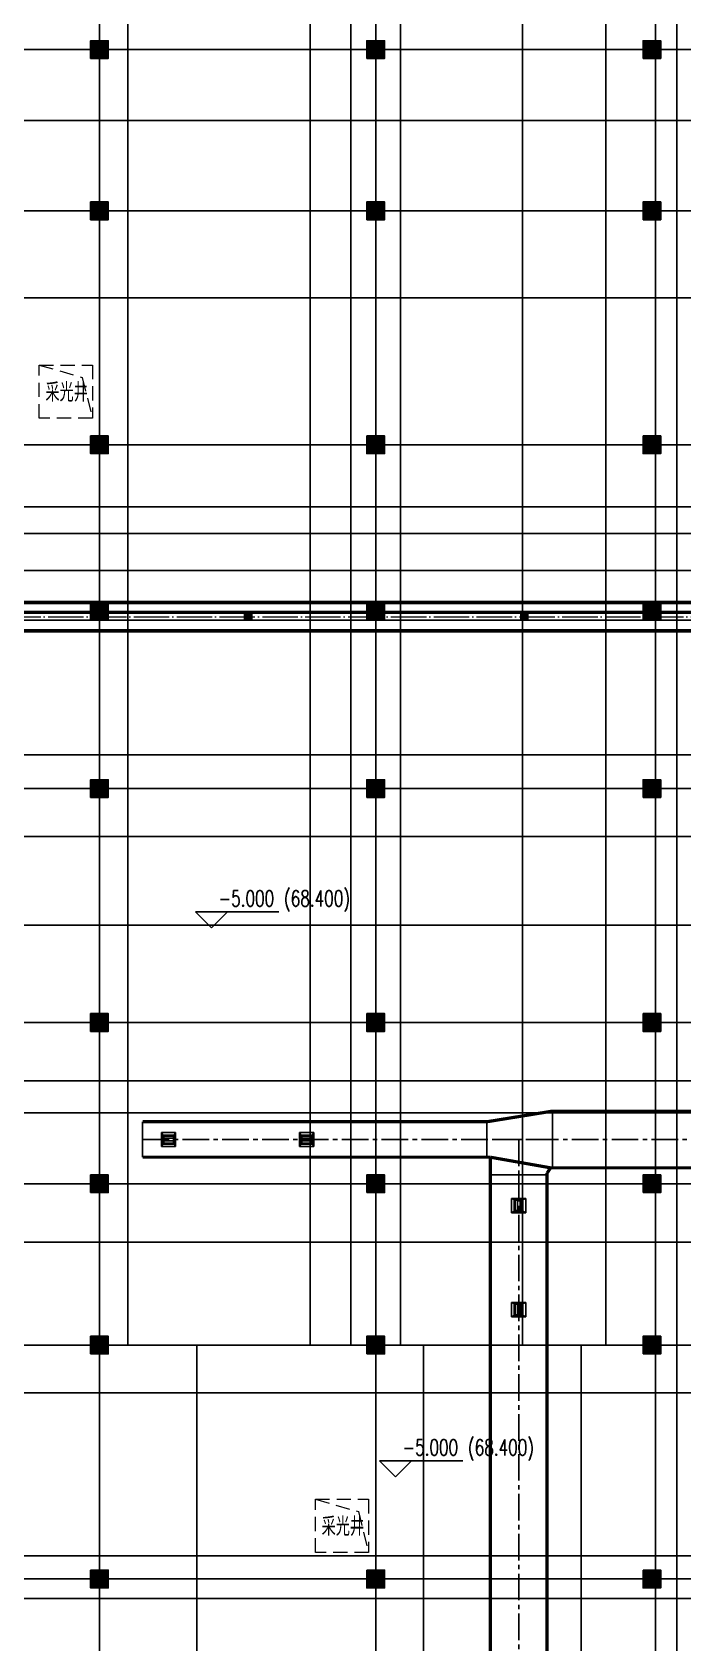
# Model space of a CAD drawing. Extents: x 369444 to 684549, y -549309 to 575337.
# Drawn here: x 456974 to 475348, y 253407 to 298847 of the extents above; entities that cross this region are included whole.
import ezdxf

# ---------------------------------------------------------------- set-up
doc = ezdxf.new("R2010")
doc.units = 0
doc.header["$LTSCALE"] = 1000
doc.header["$MEASUREMENT"] = 0
for name, pattern in [('_DASH', [0.6, 0.4, -0.2]), ('CENTER2', [1.125, 0.75, -0.125, 0.125, -0.125]), ('DASH', [0.35, 0.25, -0.1]), ('DOTE', [2.42, 2, -0.2, 0.02, -0.2])]:
    doc.linetypes.add(name, pattern=pattern)
doc.layers.add('0-地库顶板开洞', color=211, linetype='Continuous', lineweight=0)
doc.layers.add('DOTE2', color=122, linetype='DOTE', lineweight=9)
for name, color, linetype in [('COLUMN', 9, 'Continuous'), ('DOTE', 1, 'Continuous'), ('DUCT-排烟中心线', 5, 'CENTER2'), ('DUCT-排烟法兰', 4, 'Continuous'), ('DUCT-排烟管', 2, 'Continuous'), ('DUCT-排烟管端线', 4, 'Continuous'), ('WALL', 9, 'Continuous'), ('景观场地标高', 4, 'Continuous'), ('构造柱', 6, 'Continuous'), ('防火分区线', 7, 'Continuous'), ('风管标注', 3, 'Continuous')]:
    doc.layers.add(name, color=color, linetype=linetype)
doc.styles.add('_TCH_DIM', font='SIMPLEX', dxfattribs={"bigfont": 'GBCBIG'})
doc.styles.add('HNSJY', font='hnsjy-07.shx', dxfattribs={"width": 0.8, "bigfont": 'hnsjy-hz.shx'})

# ---------------------------------------------------------------- blocks, each defined once
blk = doc.blocks.new('A$C47E9097D')
at = {"layer": '构造柱'}
for points in [[(82650, -188050), (82450, -188050), (82450, -188250), (82650, -188250)], [(90450, -188050), (90250, -188050), (90250, -188250), (90450, -188250)]]:
    blk.add_hatch(color=256, dxfattribs=at).paths.add_polyline_path(points)
for points in [[(82450, -188050), (82650, -188050), (82650, -188250), (82450, -188250)], [(90250, -188050), (90450, -188050), (90450, -188250), (90250, -188250)]]:
    blk.add_lwpolyline(points, close=True, dxfattribs=at)
blk = doc.blocks.new('column500')
h = blk.add_hatch(color=0)
h.dxf.hatch_style = 1
h.paths.add_polyline_path([(-216381, -381440), (-215881, -381440), (-215881, -380940), (-216381, -380940)])
at = {"color": 0}
blk.add_lwpolyline([(-216381, -381440), (-215881, -381440), (-215881, -380940), (-216381, -380940)], close=True, dxfattribs=at)
blk = doc.blocks.new('车库采光井开洞')
at = {"layer": '0-地库顶板开洞', "linetype": '_DASH'}
blk.add_lwpolyline([(38496570620.999992, 3907825764), (38496570620.999992, 3907827264.000001), (38496572120.999992, 3907827263.999998), (38496572120.999992, 3907825763.999999)], close=True, dxfattribs=at)
blk.add_lwpolyline([(38496570620.999992, 3907827264.000001), (38496571833.459846, 3907826915.785513), (38496572120.999992, 3907825763.999999)], dxfattribs=at)
at = {"layer": '0-地库顶板开洞', "linetype": '_DASH', "style": 'HNSJY', "width": 0.8}
blk.add_text('采光井', height=525, dxfattribs=at).set_placement((38496570794.87101, 3907826233.4361))
blk = doc.blocks.new('车库采光井aaa')
at = {"layer": '0-地库顶板开洞', "lineweight": -2}
for p in [(-5764607, -2443334), (-5756807, -2475334)]:
    blk.add_blockref('车库采光井开洞', p, dxfattribs=at)
blk = doc.blocks.new('N-风管')
at = {"color": 0}
for p, q in [((38489296579.968597, 3905362280.368526, 2600), (38489296627.968597, 3905362191.479637, 2600)), ((38489296979.968597, 3905362280.368526, 2600), (38489296579.968597, 3905362280.368526, 2600)), ((38489296579.968597, 3905362280.368526, 2600), (38489296579.968597, 3905361880.368526, 2600)), ((38489296939.968597, 3905362191.479637, 2600), (38489296979.968597, 3905362280.368526, 2600)), ((38489296979.968597, 3905361880.368526, 2600), (38489296979.968597, 3905362280.368526, 2600)), ((38489300479.968597, 3905362280.368526, 2600), (38489300527.968597, 3905362191.479637, 2600)), ((38489300879.968597, 3905362280.368526, 2600), (38489300479.968597, 3905362280.368526, 2600)), ((38489300479.968597, 3905362280.368526, 2600), (38489300479.968597, 3905361880.368526, 2600)), ((38489300839.968597, 3905362191.479637, 2600), (38489300879.968597, 3905362280.368526, 2600)), ((38489300879.968597, 3905361880.368526, 2600), (38489300879.968597, 3905362280.368526, 2600)), ((38489296579.968597, 3905361880.368526, 2600), (38489296627.968597, 3905361969.257414, 2600)), ((38489296939.968597, 3905362117.405562, 2600), (38489296627.968597, 3905362117.405562, 2600)), ((38489296939.968597, 3905362043.331489, 2600), (38489296627.968597, 3905362043.331489, 2600)), ((38489296979.968597, 3905361880.368526, 2600), (38489296939.968597, 3905361969.257414, 2600)), ((38489300479.968597, 3905361880.368526, 2600), (38489300527.968597, 3905361969.257414, 2600)), ((38489300839.968597, 3905362117.405562, 2600), (38489300527.968597, 3905362117.405562, 2600)), ((38489300839.968597, 3905362043.331489, 2600), (38489300527.968597, 3905362043.331489, 2600)), ((38489300879.968597, 3905361880.368526, 2600), (38489300839.968597, 3905361969.257414, 2600)), ((38489306559.016144, 3905360375.278868, 2600), (38489306470.127258, 3905360415.278868, 2600)), ((38489306470.127258, 3905360415.278868, 2600), (38489306470.127258, 3905360015.278868, 2600)), ((38489306870.127258, 3905360415.278868, 2600), (38489306470.127258, 3905360415.278868, 2600)), ((38489306633.090218, 3905360375.278868, 2600), (38489306633.090218, 3905360063.278868, 2600)), ((38489306707.164299, 3905360375.278868, 2600), (38489306707.164299, 3905360063.278868, 2600)), ((38489306870.127258, 3905360415.278868, 2600), (38489306781.238373, 3905360375.278868, 2600)), ((38489306470.127258, 3905360015.278868, 2600), (38489306559.016144, 3905360063.278868, 2600)), ((38489306470.127258, 3905360015.278868, 2600), (38489306870.127258, 3905360015.278868, 2600)), ((38489306870.127258, 3905360015.278868, 2600), (38489306781.238373, 3905360063.278868, 2600)), ((38489306559.016144, 3905357439.894861, 2600), (38489306470.127258, 3905357479.894861, 2600)), ((38489306470.127258, 3905357479.894861, 2600), (38489306470.127258, 3905357079.894861, 2600)), ((38489306870.127258, 3905357479.894861, 2600), (38489306470.127258, 3905357479.894861, 2600)), ((38489306633.090218, 3905357439.894861, 2600), (38489306633.090218, 3905357127.894861, 2600)), ((38489306707.164299, 3905357439.894861, 2600), (38489306707.164299, 3905357127.894861, 2600)), ((38489306870.127258, 3905357479.894861, 2600), (38489306781.238373, 3905357439.894861, 2600)), ((38489306470.127258, 3905357079.894861, 2600), (38489306559.016144, 3905357127.894861, 2600)), ((38489306470.127258, 3905357079.894861, 2600), (38489306870.127258, 3905357079.894861, 2600)), ((38489306870.127258, 3905357079.894861, 2600), (38489306781.238373, 3905357127.894861, 2600))]:
    blk.add_line(p, q, dxfattribs=at)
at = {"color": 0, "lineweight": 40}
for p, q in [((38489296627.968597, 3905362191.479637, 2600), (38489296627.968597, 3905361969.257414, 2600)), ((38489296627.968597, 3905362191.479637, 2600), (38489296939.968597, 3905362191.479637, 2600)), ((38489296939.968597, 3905361969.257414, 2600), (38489296939.968597, 3905362191.479637, 2600)), ((38489300527.968597, 3905362191.479637, 2600), (38489300527.968597, 3905361969.257414, 2600)), ((38489300527.968597, 3905362191.479637, 2600), (38489300839.968597, 3905362191.479637, 2600)), ((38489300839.968597, 3905361969.257414, 2600), (38489300839.968597, 3905362191.479637, 2600)), ((38489296627.968597, 3905361969.257414, 2600), (38489296939.968597, 3905361969.257414, 2600)), ((38489300527.968597, 3905361969.257414, 2600), (38489300839.968597, 3905361969.257414, 2600)), ((38489306781.238373, 3905360375.278868, 2600), (38489306559.016144, 3905360375.278868, 2600)), ((38489306559.016144, 3905360063.278868, 2600), (38489306559.016144, 3905360375.278868, 2600)), ((38489306781.238373, 3905360063.278868, 2600), (38489306781.238373, 3905360375.278868, 2600)), ((38489306559.016144, 3905360063.278868, 2600), (38489306781.238373, 3905360063.278868, 2600)), ((38489306781.238373, 3905357439.894861, 2600), (38489306559.016144, 3905357439.894861, 2600)), ((38489306559.016144, 3905357127.894861, 2600), (38489306559.016144, 3905357439.894861, 2600)), ((38489306781.238373, 3905357127.894861, 2600), (38489306781.238373, 3905357439.894861, 2600)), ((38489306559.016144, 3905357127.894861, 2600), (38489306781.238373, 3905357127.894861, 2600))]:
    blk.add_line(p, q, dxfattribs=at)
at = {"color": 0, "linetype": 'Continuous'}
for p, q in [((38489296979.968597, 3905361880.368526, 2600), (38489296579.968597, 3905361880.368526, 2600)), ((38489300879.968597, 3905361880.368526, 2600), (38489300479.968597, 3905361880.368526, 2600)), ((38489306870.127258, 3905360415.278868, 2600), (38489306870.127258, 3905360015.278868, 2600)), ((38489306870.127258, 3905357479.894861, 2600), (38489306870.127258, 3905357079.894861, 2600))]:
    blk.add_line(p, q, dxfattribs=at)
at = {"layer": 'DUCT-排烟中心线', "color": 0}
for p, q in [((38489296049.028107, 3905362080.368526), (38489305769.927116, 3905362080.368509)), ((38489306670.12709, 3905362080.368507), (38489305770.127121, 3905362080.368509)), ((38489307620.127121, 3905362080.368516), (38489306670.12709, 3905362080.368507)), ((38489306670.12709, 3905362080.368507), (38489306670.127167, 3905361080.368509)), ((38489322420.468071, 3905362080.368633), (38489307620.327118, 3905362080.368516)), ((38489306670.126907, 3905361080.268509), (38489306670.127258, 3905343713.471271))]:
    blk.add_line(p, q, dxfattribs=at)
at = {"layer": 'DUCT-排烟法兰', "color": 0}
for p, q in [((38489307620.227119, 3905361240.368516), (38489307620.227119, 3905362920.368516)), ((38489305770.027122, 3905362610.368509), (38489305770.027122, 3905361550.368509)), ((38489305830.127167, 3905361080.268509), (38489307510.127167, 3905361080.268509))]:
    blk.add_line(p, q, dxfattribs=at)
at = {"layer": 'DUCT-排烟管', "color": 0, "const_width": 90}
for points in [[(38489305770.127121, 3905362580.368509), (38489307620.127113, 3905362880.368516)], [(38489322420.468063, 3905362880.368633), (38489307620.32711, 3905362880.368516)], [(38489305769.927116, 3905362580.368509), (38489296049.028107, 3905362580.368526)], [(38489296049.028107, 3905361580.368526), (38489305769.927116, 3905361580.368509)], [(38489305870.127129, 3905361580.368509), (38489305770.127121, 3905361580.368509)], [(38489305870.127167, 3905361080.368475), (38489305870.127129, 3905361580.368509)], [(38489307570.127129, 3905361280.368516), (38489305870.127129, 3905361580.368509)], [(38489307570.127129, 3905361280.368516), (38489307470.127167, 3905361130.368543)], [(38489307620.127129, 3905361280.368516), (38489307570.127129, 3905361280.368516)], [(38489307620.327133, 3905361280.368516), (38489322420.468079, 3905361280.368633)], [(38489305870.126907, 3905361080.268493), (38489305870.127258, 3905343713.471255)], [(38489307470.127258, 3905343713.471287), (38489307470.126907, 3905361080.268525)], [(38489307470.127167, 3905361130.368543), (38489307470.127167, 3905361080.368543)]]:
    blk.add_lwpolyline(points, dxfattribs=at)
at = {"layer": 'DUCT-排烟管端线', "color": 0}
for p, q in [((38489307620.127113, 3905362880.368516), (38489307620.127129, 3905361280.368516)), ((38489307620.32711, 3905362880.368516), (38489307620.327133, 3905361280.368516)), ((38489296049.028107, 3905362580.368526), (38489296049.028107, 3905361580.368526)), ((38489305769.927116, 3905361580.368509), (38489305769.927116, 3905362580.368509)), ((38489305770.127121, 3905361580.368509), (38489305770.127121, 3905362580.368509)), ((38489307470.126907, 3905361080.268525), (38489305870.126907, 3905361080.268493)), ((38489307470.127167, 3905361080.368543), (38489305870.127167, 3905361080.368475))]:
    blk.add_line(p, q, dxfattribs=at)

msp = doc.modelspace()

# ---------------------------------------------------------------- linework, layer by layer
at = {"layer": 'DOTE', "color": 8}
for p, q in [((458874.5, 59364.2), (458874.5, 476704.8)), ((459674.5, 261807), (459674.5, 476704.8)), ((464824.5, 261807), (464824.5, 476704.8)), ((465974.5, 261807), (465974.5, 476704.8)), ((466674.5, 59364.2), (466674.5, 476704.8)), ((467374.5, 261807), (467374.5, 476704.8)), ((470824.5, 261807), (470824.5, 476704.8)), ((473174.5, 261807), (473174.5, 476704.8)), ((474574.5, 59364.2), (474574.5, 476704.8)), ((475174.5, 59364.2), (475174.5, 476704.8)), ((461624.5, 59364.2), (461624.5, 261807)), ((468024.5, 59364.2), (468024.5, 261807)), ((472474.5, 59364.2), (472474.5, 261807))]:
    msp.add_line(p, q, dxfattribs=at)
at = {"layer": 'DOTE', "color": 8, "lineweight": -2}
for p, q in [((377844.4, 298357), (624570.9, 298357)), ((377844.4, 296357), (624570.9, 296357)), ((377844.4, 293807), (624570.9, 293807)), ((377844.4, 291357), (624570.9, 291357)), ((377844.4, 287207), (624570.9, 287207)), ((377844.4, 285456.9), (624570.9, 285456.9)), ((377844.4, 284706.9), (624570.9, 284706.9)), ((377844.4, 283657), (624570.9, 283657)), ((377844.4, 282507), (624570.9, 282507)), ((377844.4, 278457), (624570.9, 278457)), ((377844.4, 277507), (624570.9, 277507)), ((377844.4, 276157), (624570.9, 276157)), ((377844.4, 273657), (624570.9, 273657)), ((377844.4, 270907), (624570.9, 270907)), ((377844.4, 269257), (624570.9, 269257)), ((377844.4, 268357), (624570.9, 268357)), ((377844.4, 266357), (624570.9, 266357)), ((377844.4, 264706.9), (624570.9, 264706.9)), ((377844.4, 261807), (624570.9, 261807)), ((377844.4, 260457), (624570.9, 260457)), ((377844.4, 255857), (624570.9, 255857)), ((377844.4, 255207), (624570.9, 255207)), ((377844.4, 254657), (624570.9, 254657))]:
    msp.add_line(p, q, dxfattribs=at)
at = {"layer": 'DOTE2', "linetype": 'DOTE', "ltscale": 0.5}
msp.add_lwpolyline([(450165.1, 282357), (491301.9, 282357)], dxfattribs=at)
at = {"layer": 'WALL', "linetype": 'ByBlock'}
for p, q in [((451074.5, 282457), (482474, 282457)), ((451074.5, 282257), (482374, 282257))]:
    msp.add_line(p, q, dxfattribs=at)
at = {"layer": '景观场地标高'}
for p, q in [((462039.3, 273576), (461589.3, 274026)), ((461589.3, 274026), (463936.8, 274026)), ((462039.3, 273576), (462489.3, 274026)), ((467233.9, 258087.7), (466783.9, 258537.7)), ((466783.9, 258537.7), (469131.4, 258537.7)), ((467233.9, 258087.7), (467683.9, 258537.7))]:
    msp.add_line(p, q, dxfattribs=at)
at = {"layer": '防火分区线', "color": 130, "linetype": 'DASH', "ltscale": 8, "const_width": 100}
for points in [[(514474.5, 280907), (504024.5, 280907), (504024.5, 283707), (501824.5, 283707), (501824.5, 284557), (490424.5, 284557), (490424.5, 282757), (451374.5, 282757)], [(515274.5, 280107), (503224.5, 280107), (503224.5, 282907), (501024.5, 282907), (501024.5, 283757), (491224.5, 283757), (491224.5, 281957), (450574.5, 281957)]]:
    msp.add_lwpolyline(points, dxfattribs=at)
at = {"layer": '防火分区线', "color": 195, "linetype": 'DASH', "ltscale": 8, "const_width": 100}
for points in [[(521824.5, 234257), (521824.5, 267107), (518774.5, 267107), (518774.5, 268957), (513574.5, 268957), (513574.5, 267057), (494024.1, 267057), (494023.6, 271012.3), (490774, 271007.6), (490774, 276007), (485774.5, 276007), (485774.5, 279537), (482974.5, 279537), (482974.5, 282757), (450574.5, 282757), (450574.5, 229407)], [(521024.5, 235057), (521024.5, 266307), (517974.5, 266307), (517974.5, 268157), (514374.5, 268157), (514374.5, 266257), (493224.2, 266257), (493223.7, 270211.1), (489974, 270206.4), (489974, 275207), (484974.5, 275207), (484974.5, 278737), (482174.5, 278737), (482174.5, 281957), (451374.5, 281957), (451374.5, 230207)]]:
    msp.add_lwpolyline(points, dxfattribs=at)

# ---------------------------------------------------------------- block references
at = {"layer": '0-地库顶板开洞', "lineweight": -2}
msp.add_blockref('车库采光井aaa', (-38490348839.6, -3905094473.4), dxfattribs=at)
at = {"layer": 'COLUMN', "color": 8, "xscale": -1, "rotation": 270}
for p in [(840064.4, 514487.9), (847864.4, 514487.9), (855664.4, 514487.9), (840064.4, 509937.9), (847864.4, 509937.9), (855664.4, 509937.9), (840064.4, 498637.9), (847864.4, 498637.9), (855664.4, 498637.9), (840064.4, 493637.9), (847864.4, 493637.9), (855664.4, 493637.9), (840064.4, 482487.9), (847864.4, 482487.9), (855664.4, 482487.9), (840064.4, 477937.9), (847864.4, 477937.9), (855664.4, 477937.9)]:
    msp.add_blockref('column500', p, dxfattribs=at)
at = {"layer": 'COLUMN', "color": 8, "rotation": 270}
for p in [(840064.4, 71076.1), (847864.4, 71076.1), (855664.4, 71076.1), (840064.4, 54776.1), (847864.4, 54776.1), (855664.4, 54776.1), (840064.4, 39076.1), (847864.4, 39076.1), (855664.4, 39076.1)]:
    msp.add_blockref('column500', p, dxfattribs=at)
at = {"layer": '构造柱', "ltscale": 6}
msp.add_blockref('A$C47E9097D', (380524.5, 470507), dxfattribs=at)
at = {"layer": '风管标注', "color": 8}
msp.add_blockref('N-风管', (-38488835956.2, -3905094473.4), dxfattribs=at)

# ---------------------------------------------------------------- texts
at = {"layer": '景观场地标高', "color": 7, "style": '_TCH_DIM', "width": 0.705882}
for s, p in [('-5.000', (462241.8, 274183.5)), ('(68.400)', (464086.8, 274183.5)), ('-5.000', (467436.4, 258695.2)), ('(68.400)', (469281.4, 258695.2))]:
    msp.add_text(s, height=446.25, dxfattribs=at).set_placement(p)

doc.saveas('drawing.dxf')
